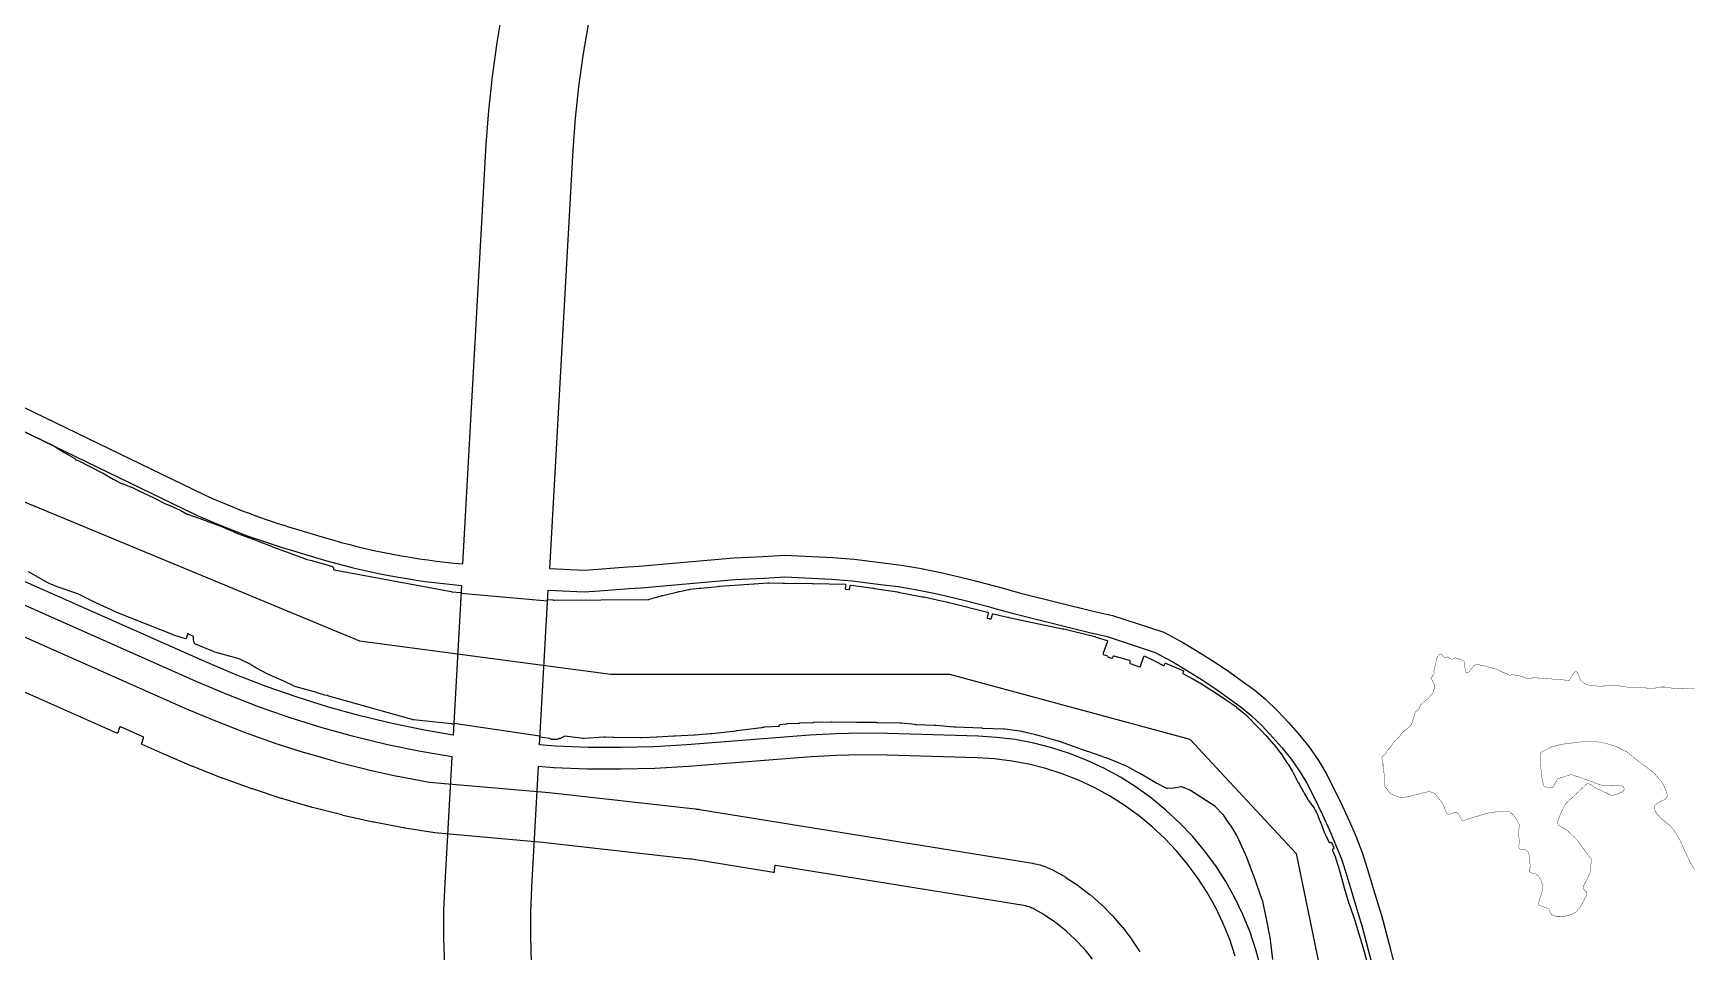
# Model space of a CAD drawing. Header units: millimetres. Extents: x -2018 to 1267, y -2071 to 2585.
# Drawn here: x -477 to 673, y 753 to 1389 of the extents above; entities that cross this region are included whole.
import ezdxf

# ---------------------------------------------------------------- set-up
doc = ezdxf.new("R2010")
doc.units = ezdxf.units.MM
doc.linetypes.add('DASH', pattern=[0.35, 0.25, -0.1])
for name, color, linetype in [('0block', 7, 'Continuous'), ('0lake', 140, 'DASH'), ('0river', 141, 'Continuous'), ('0river_center', 10, 'Continuous'), ('0river_s', 140, 'Continuous')]:
    doc.layers.add(name, color=color, linetype=linetype)

msp = doc.modelspace()

# ---------------------------------------------------------------- linework, layer by layer
at = {"layer": '0block', "color": 7}
msp.add_lwpolyline([(-680.5, 1834.7), (-940.5, 1372.7), (-932.7, 1347.7), (-358.9, 1069.7, 0.034467), (-295.4, 1045.9), (-275.5, 1039.9, 0.050788), (-179.4, 1021.6), (-163.2, 1312.3), (-161.5, 1335.8), (-159, 1359.5), (-155.7, 1383.1), (-151.7, 1406.6), (-149.3, 1418.3), (-224.7, 1592.4)], format="xyb", close=True, dxfattribs=at)
for points in [[(-92.7, 1395.5), (-96.4, 1373.9), (-99.4, 1352.2), (-101.7, 1330.5), (-103.3, 1308.4), (-119.5, 1018.4), (-95.4, 1017.2), (-85.9, 1017.9), (-71.4, 1019.2), (-65.2, 1019.5), (-57.3, 1020.1), (-57.2, 1020.1), (-31.3, 1022.4), (5.5, 1025.6), (8.6, 1025.8), (28.4, 1026.8), (43.6, 1027.6), (76.9, 1026.1), (91.7, 1024.8), (111.7, 1022.3), (124.4, 1020.8), (137, 1018.7), (153.7, 1015.2), (172.1, 1010.7), (188.8, 1006.5), (193.2, 1005.2), (206.8, 1001.4), (258.2, 988.6), (270.7, 985.9), (306.2, 974.2), (319.7, 966.8), (332.7, 959), (340.9, 953.9), (351.6, 946.8), (352, 946.5), (360.4, 940.4), (369.1, 934.2), (376.5, 927.8), (385, 919.8), (392.7, 911.4), (399.3, 904.1), (406.7, 895.1), (413.3, 885.3), (418.4, 876.9), (423.7, 866.4), (429.8, 854.2), (434.8, 843.1), (439.1, 832.8), (443.6, 821.6), (447.2, 809.9), (451.5, 795.9), (456.9, 777.9), (457.8, 774.7), (462.3, 757.9), (466.6, 740.8)], [(-180.3, 1006.7), (-186.1, 902.9), (-206, 906.4), (-228.4, 911), (-250.5, 916.3), (-272.5, 922.4), (-294.3, 929.2), (-315.8, 936.7), (-337.1, 944.9), (-358.2, 953.9), (-936.8, 1210.7)], [(373.3, 741.6), (370, 754.1), (365.9, 766.4), (361, 778.5), (355.4, 790.2), (349.1, 801.5), (342.1, 812.4), (334.4, 822.8), (326.1, 832.8), (317.1, 842.2), (307.6, 851), (297.6, 859.3), (287.1, 866.8), (276.1, 873.8), (264.7, 880), (253, 885.4), (240.9, 890.2), (228.5, 894.2), (216, 897.4), (203.2, 899.8), (190.3, 901.4), (177.5, 902.2), (114.7, 904), (96.8, 904.3), (78.8, 903.8), (60.9, 902.8), (-24.2, 896.3), (-47.1, 894.9), (-69.9, 894.3), (-92.7, 894.4), (-115.5, 895.3), (-126.4, 896.1), (-120.4, 1003.4), (-95.3, 1002.2), (-84.7, 1002.9), (-70.3, 1004.2), (-64.2, 1004.5), (-56.2, 1005.1), (-56, 1005.1), (-30, 1007.4), (6.5, 1010.6), (9.3, 1010.8), (29.2, 1011.8), (43.6, 1012.6), (76, 1011.1), (90.2, 1009.9), (109.9, 1007.4), (122.2, 1006), (134.2, 1003.9), (150.4, 1000.6), (168.5, 996.2), (184.8, 992.1), (189, 990.8), (203, 986.9), (254.7, 974), (266.8, 971.4), (300.2, 960.3), (312.3, 953.8), (324.9, 946.2), (332.8, 941.3), (343, 934.4), (343.2, 934.3), (351.7, 928.2), (359.8, 922.4), (366.5, 916.7), (374.3, 909.3), (381.6, 901.3), (387.9, 894.3), (394.7, 886.1), (400.6, 877.3), (405.3, 869.6), (410.3, 859.7), (416.2, 847.8), (421, 837.1), (425.2, 827.1), (429.4, 816.6), (432.9, 805.5), (437.2, 791.5), (442.5, 773.8), (443.3, 770.9), (447.7, 754.2), (452, 737.4)], [(-128.8, 442.7), (-178, 647.5), (-182.1, 666.1), (-185.6, 685.1), (-188.4, 704.2), (-190.5, 723.4), (-191.9, 742.7), (-192.6, 762), (-192.5, 781.4), (-191.8, 800.4), (-186.9, 887.9), (-208.8, 891.6), (-231.6, 896.3), (-254.3, 901.8), (-276.8, 908), (-299, 915), (-321, 922.6), (-342.8, 931), (-364.2, 940.1), (-497.7, 999.4)], [(355.6, 749.8), (351.8, 761.2), (347.3, 772.4), (342.1, 783.3), (336.2, 793.8), (329.7, 803.9), (322.6, 813.6), (314.9, 822.8), (306.6, 831.5), (297.8, 839.7), (288.5, 847.4), (278.7, 854.4), (268.5, 860.8), (257.9, 866.6), (247, 871.7), (235.8, 876.1), (224.4, 879.7), (212.7, 882.7), (200.9, 884.9), (188.9, 886.4), (176.8, 887.2), (114.4, 889), (96.8, 889.3), (79.4, 888.9), (61.9, 887.8), (-23.2, 881.3), (-46.4, 879.9), (-69.7, 879.3), (-93, 879.4), (-116.3, 880.3), (-127.2, 881.1), (-131.9, 797.6), (-132.5, 780.2), (-132.6, 763.1), (-132, 745.9)]]:
    msp.add_lwpolyline(points, dxfattribs=at)
msp.add_lwpolyline([(-1003.2, 1365.2), (-365.3, 1056.1, 0.034555), (-299.7, 1031.5), (-279.8, 1025.6, 0.05102), (-180.3, 1006.7)], format="xyb", dxfattribs=at)
at = {"layer": '0lake', "const_width": 0.25}
msp.add_lwpolyline([(674, 809.7), (671, 814.3), (670.8, 814.7), (670.6, 815.2), (667.4, 822), (667.2, 822.4), (667, 822.9), (663.5, 830.6), (663.3, 831.1), (663, 831.5), (659.9, 836.6), (659.6, 837.1), (659.3, 837.4), (657, 840.1), (656.6, 840.4), (656.2, 840.7), (653.4, 842.8), (653, 843.1), (652.7, 843.5), (650.3, 845.3), (650, 845.7), (649.6, 846.1), (646.9, 849.7), (646.7, 850.1), (646.5, 850.6), (646.1, 852), (646, 852.5), (646, 853), (646.3, 854), (646.5, 854.4), (646.8, 854.7), (648.4, 856), (648.8, 856.3), (649.3, 856.5), (653.3, 858.4), (653.8, 858.7), (654.1, 859.1), (654.9, 860.3), (655, 860.8), (654.9, 861.3), (654.4, 863.7), (654.2, 864.2), (654, 864.6), (652.4, 868.3), (652.2, 868.8), (651.9, 869.2), (649.1, 872.7), (648.8, 873.1), (648.5, 873.5), (645.9, 876.5), (645.5, 876.9), (645.1, 877.2), (639.6, 881.4), (639.2, 881.7), (638.8, 882), (633.9, 885.6), (633.6, 885.9), (633.2, 886.2), (627, 891.3), (626.6, 891.5), (626.1, 891.8), (623.4, 893.1), (623, 893.3), (619.4, 895.1), (618.9, 895.3), (618.5, 895.4), (612.7, 897.1), (612.2, 897.2), (611.7, 897.3), (606.3, 898.4), (605.8, 898.5), (605.3, 898.5), (598.3, 898.6), (597.8, 898.6), (597.3, 898.5), (593.4, 898), (592.9, 898), (592.4, 897.9), (590.9, 897.7), (590.4, 897.6), (589.9, 897.6), (585.4, 897), (584.9, 896.9), (584.4, 896.9), (582, 896.6), (581.5, 896.5), (581, 896.4), (574.7, 894.7), (574.3, 894.5), (573.8, 894.2), (568.5, 891.5), (568, 891.3), (567.6, 891), (567.3, 890.7), (567, 890.2), (566.9, 889.7), (566.9, 889.2), (566.8, 888.7), (566.8, 888.2), (566.9, 887.2), (566.9, 886.7), (566.9, 886.2), (567.2, 882.7), (567.2, 882.2), (567.6, 877.8), (567.6, 877.3), (567.7, 876.8), (568.1, 873.3), (568.1, 872.8), (568.3, 872.3), (569.1, 868.4), (569.2, 867.9), (570, 867.3), (570.4, 867), (570.9, 866.9), (572.4, 866.6), (572.9, 866.5), (573.4, 866.4), (574.4, 866.4), (574.9, 866.4), (575.3, 866.6), (576, 867.4), (576.4, 867.7), (576.6, 868.2), (577, 869.1), (577.2, 869.5), (577.4, 870), (578.8, 872.1), (579.1, 872.5), (579.4, 872.8), (587.5, 875.4), (588, 875.6), (588.5, 875.6), (602.7, 870.7), (603.1, 870.5), (603.6, 870.3), (604.1, 870.1), (607.3, 868.8), (607.7, 868.6), (608.2, 868.5), (610.7, 868.1), (611.2, 868), (611.7, 868), (614.7, 868.1), (615.2, 868.1), (615.7, 868.1), (619.7, 868.3), (620.2, 868.3), (620.7, 868.2), (623.6, 867.7), (624.1, 867.6), (624.5, 867.3), (625, 865.9), (625.1, 865.4), (624.9, 864.9), (624.7, 864.5), (624.5, 864), (624.1, 863.7), (617.6, 861.1), (617.1, 861), (616.7, 861), (616.2, 861.2), (615.8, 861.4), (615.3, 861.6), (610.8, 863.8), (610.4, 864), (609.9, 864.2), (606.2, 865.7), (605.7, 865.9), (605.3, 866.2), (602.5, 868.2), (602.1, 868.5), (601.6, 868.8), (601.2, 869), (600.7, 869.1), (599.7, 869.2), (599.2, 869.2), (598.8, 868.9), (597.8, 867.8), (597.4, 867.4), (597.1, 867.1), (584.7, 855.5), (584.4, 855.1), (584.1, 854.7), (582, 850.7), (581.8, 850.2), (581.6, 849.8), (579.7, 845.1), (579.6, 844.7), (579.4, 844.2), (579.1, 843.2), (579, 842.8), (578.9, 842.3), (579, 841.8), (579.1, 841.3), (579.4, 840.9), (581.4, 839.4), (581.8, 839.1), (582.2, 838.9), (585.2, 837.1), (585.6, 836.8), (586, 836.5), (589.5, 832.9), (589.9, 832.6), (590.3, 832.3), (591.7, 830.9), (592.1, 830.6), (592.4, 830.2), (602.3, 816.9), (602.4, 816.5), (602.3, 816), (601.6, 808.5), (601.5, 808), (601.4, 807.6), (599.5, 803.5), (599.3, 803), (599.1, 802.6), (596.8, 798.1), (596.7, 797.6), (596.7, 797.1), (596.7, 796.6), (596.9, 796.2), (597.1, 795.8), (597.5, 795.4), (597.9, 795.1), (598.7, 794.5), (599, 794.1), (599.2, 793.6), (599.3, 793.2), (599.2, 792.7), (598.9, 791.7), (598.7, 791.3), (598.5, 790.8), (597.5, 789.1), (597.3, 788.6), (597, 788.2), (594.9, 784.2), (594.7, 783.8), (594.3, 783.4), (592.1, 780.7), (591.8, 780.4), (591.3, 780.1), (589.6, 779.1), (589.2, 778.8), (588.7, 778.7), (585.8, 777.8), (585.4, 777.6), (584.9, 777.6), (581.9, 777.1), (581.4, 777), (580.9, 777.1), (578.4, 777.1), (577.9, 777.2), (577.5, 777.4), (575.1, 778.4), (574.8, 778.7), (574.4, 779), (574.1, 779.4), (573.9, 779.9), (573.8, 780.4), (573.6, 780.8), (573.4, 781.3), (573, 782.2), (572.6, 782.5), (572.2, 782.7), (571.3, 783.1), (570.8, 783.3), (570.3, 783.5), (566.6, 784.9), (566.1, 785.1), (565.9, 785.6), (565.7, 786), (565.7, 786.5), (566.4, 788.9), (566.6, 789.4), (566.7, 789.9), (567.9, 793.2), (568.1, 793.7), (568.1, 794.2), (568.4, 796.1), (568.4, 796.6), (568.4, 797.1), (568.4, 798.6), (568.4, 799.1), (568.3, 799.6), (567.7, 801.5), (567.6, 802), (567.3, 802.5), (565.8, 805), (565.5, 805.5), (565.2, 805.8), (564.3, 806.3), (563.9, 806.6), (563.5, 806.8), (561, 807.4), (560.5, 807.5), (560.1, 807.8), (559.8, 808.2), (559.6, 808.7), (559.6, 809.2), (559.6, 809.7), (559.9, 811.6), (560, 812.1), (560, 812.6), (559.5, 816.6), (559.5, 817.1), (559.4, 817.6), (559, 821.1), (558.9, 821.5), (558.6, 821.9), (557.9, 822.7), (557.5, 823), (557.1, 823.2), (556.6, 823.4), (556.1, 823.5), (553.7, 823.8), (553.2, 823.9), (552.7, 824.1), (552.4, 824.5), (552.2, 824.9), (552, 825.4), (552.1, 825.9), (552.1, 826.4), (552.2, 826.9), (552.3, 827.9), (552.4, 828.4), (552.4, 828.9), (552.4, 829.9), (552.4, 830.4), (552.3, 830.9), (551.8, 833.8), (551.7, 834.3), (551.6, 834.8), (551.7, 835.8), (551.8, 836.3), (551.9, 836.8), (552.2, 838.2), (552.3, 838.7), (552.4, 839.2), (552.3, 840.7), (552.3, 841.2), (552.1, 841.7), (551.7, 842.6), (551.5, 843), (551.2, 843.5), (549, 846.8), (548.7, 847.2), (548.3, 847.5), (546.5, 849.2), (546.1, 849.5), (545.6, 849.7), (544.6, 849.8), (544.1, 849.8), (543.6, 849.8), (541.6, 849.8), (541.1, 849.8), (540.6, 849.8), (537.1, 849.8), (536.6, 849.8), (536.1, 849.7), (531.7, 849.1), (531.2, 849), (530.7, 848.9), (524.9, 847.2), (524.4, 847), (524, 846.9), (516.8, 844.8), (516.3, 844.6), (515.8, 844.4), (514.4, 843.9), (514, 843.7), (513.5, 843.7), (513, 843.8), (512.6, 844), (512.3, 844.4), (512.1, 844.8), (511.9, 845.3), (511.2, 846.6), (511, 847.1), (510.7, 847.5), (509.4, 849), (509, 849.3), (508.6, 849.5), (508.1, 849.5), (507.6, 849.4), (507.1, 849.3), (506.6, 849.1), (504.3, 848.1), (503.9, 847.9), (503.4, 847.9), (502.9, 848.1), (502.6, 848.4), (501.7, 849.6), (501.4, 850.1), (501.3, 850.5), (500.1, 853.8), (499.9, 854.3), (499.7, 854.7), (499, 856.1), (498.7, 856.5), (498.4, 856.9), (496.2, 859.6), (495.9, 860), (494, 862.3), (493.6, 862.6), (493.1, 862.8), (491.3, 863.5), (490.8, 863.6), (490.3, 863.6), (488.8, 863.6), (488.3, 863.5), (487.8, 863.4), (484.9, 862.7), (484.4, 862.6), (483.9, 862.4), (478.6, 861.1), (478.1, 861), (477.6, 860.8), (473.2, 859.8), (472.8, 859.7), (472.3, 859.7), (470.3, 859.9), (469.8, 859.9), (469.3, 860), (468.3, 860.3), (467.8, 860.5), (467.4, 860.6), (465, 861.4), (464.6, 861.6), (464.2, 862), (462.6, 863.2), (462.2, 863.5), (461.9, 863.9), (460.8, 865.6), (460.5, 866), (460.2, 866.3), (459.4, 867), (459, 867.3), (458.9, 867.8), (458.9, 875.3), (458.9, 875.8), (458.8, 876.2), (458.4, 878.2), (458.3, 878.7), (458.3, 879.2), (458.1, 880.7), (458, 881.2), (458, 881.7), (458, 882.7), (458, 883.2), (457.9, 883.7), (457.2, 886.6), (457.3, 887.1), (457.4, 887.6), (457.6, 888), (457.9, 888.4), (459.1, 889.3), (459.4, 889.7), (459.7, 890.1), (460.7, 891.8), (461, 892.2), (461.3, 892.6), (462.4, 893.7), (462.7, 894), (463, 894.4), (465.2, 897.8), (465.5, 898.2), (465.8, 898.5), (467.7, 900.2), (468.1, 900.5), (468.4, 900.9), (469.2, 901.6), (469.5, 902), (469.7, 902.4), (470.2, 903.3), (470.5, 903.7), (470.8, 904), (473, 906.1), (473.4, 906.4), (473.8, 906.7), (475.8, 908.2), (476.2, 908.5), (476.5, 908.9), (477.7, 910.5), (478, 910.9), (478.1, 911.4), (479.6, 916.2), (479.7, 916.7), (479.8, 917.2), (479.9, 917.7), (480.1, 918.1), (480.4, 918.5), (480.6, 919), (480.9, 919.4), (481.3, 919.7), (482.1, 920.3), (482.5, 920.6), (482.8, 921), (483.1, 921.4), (483.3, 921.8), (483.5, 922.3), (483.9, 923.7), (484.2, 924.1), (484.6, 924.4), (486.1, 925.8), (486.5, 926.1), (486.9, 926.4), (489.6, 928.6), (489.9, 929), (490.2, 929.4), (492.4, 932.1), (492.7, 932.5), (492.8, 933), (493.2, 934.5), (493.4, 934.9), (493.6, 935.4), (493.8, 935.9), (493.7, 936.4), (493.6, 936.9), (493.2, 938.8), (493, 939.3), (492.8, 939.7), (492.2, 940.5), (492, 941), (491.8, 941.4), (491.6, 941.9), (491.6, 942.4), (491.7, 942.9), (491.9, 943.3), (492.2, 943.8), (492.5, 944.2), (492.7, 944.6), (492.9, 945.1), (493.2, 945.5), (493.4, 946), (493.3, 947), (493.3, 947.5), (493.4, 948), (494.5, 952.8), (494.6, 953.3), (494.7, 953.8), (495.2, 956.2), (495.4, 956.7), (495.6, 957.2), (496.6, 958.3), (496.9, 958.7), (497.3, 958.9), (497.8, 959), (498.3, 959), (498.8, 958.8), (499.1, 958.4), (499.3, 958), (499.6, 957.6), (499.9, 957.2), (500.2, 956.9), (500.7, 956.8), (501.2, 956.8), (501.7, 956.9), (502.2, 957), (502.7, 957.1), (503.1, 957.1), (503.6, 956.8), (503.9, 956.5), (504.3, 956.2), (505.1, 955.6), (505.6, 955.5), (506, 955.6), (506.5, 955.8), (506.9, 956.1), (507.4, 956.3), (507.8, 956.5), (508.3, 956.5), (508.7, 956.3), (509.2, 956.1), (511.1, 955.6), (511.6, 955.5), (512.1, 955.4), (512.6, 955.2), (513, 955), (513.4, 954.7), (513.8, 954.4), (514.1, 954), (514.8, 949.5), (514.9, 949.1), (515, 948.1), (515.1, 947.6), (515.2, 947.1), (515.4, 946.6), (515.7, 946.4), (516.2, 946.4), (516.7, 946.5), (517.2, 946.5), (517.6, 946.7), (517.9, 947.1), (518.8, 948.3), (519.1, 948.7), (519.4, 949.1), (520, 949.9), (520.3, 950.3), (520.6, 950.7), (520.9, 951.1), (521.3, 951.4), (521.8, 951.5), (522.8, 951.7), (523.3, 951.8), (523.8, 951.7), (524.3, 951.7), (524.8, 951.6), (525.3, 951.5), (528.2, 950.9), (528.7, 950.8), (529.2, 950.6), (532.5, 949.7), (533, 949.6), (533.5, 949.5), (537.8, 948.1), (538.3, 948), (538.7, 947.7), (539.1, 947.4), (539.6, 947.2), (540.9, 946.5), (541.4, 946.3), (541.8, 946.2), (543.7, 945.5), (544.2, 945.3), (544.6, 945.1), (545.4, 944.5), (545.9, 944.3), (546.4, 944.4), (546.8, 944.7), (547.2, 945), (547.7, 945), (548.1, 944.9), (549.1, 944.6), (549.6, 944.5), (550.1, 944.4), (553.5, 943.8), (554, 943.7), (554.5, 943.5), (555.4, 943.2), (555.9, 943), (556.3, 942.7), (556.8, 942.5), (557.3, 942.5), (559.8, 942.5), (560.3, 942.5), (560.8, 942.5), (563.3, 942.6), (563.8, 942.6), (564.3, 942.6), (568.3, 942.4), (568.8, 942.4), (569.3, 942.3), (573.2, 941.9), (573.7, 941.9), (574.2, 941.9), (576.7, 941.7), (577.2, 941.7), (577.7, 941.6), (584.2, 941.1), (584.7, 941.1), (585.2, 941.1), (586.7, 940.9), (587.2, 941.1), (587.5, 941.5), (588.6, 943.7), (588.8, 944.2), (589.1, 944.6), (590.7, 946.5), (591, 946.9), (591.5, 947.1), (592, 947.1), (592.3, 946.8), (593, 945.4), (593.2, 945), (593.4, 944.5), (594.8, 941.3), (595, 940.9), (595.3, 940.5), (595.7, 940.1), (596, 939.8), (596.4, 939.4), (597.7, 938.7), (598.1, 938.4), (598.6, 938.2), (600.5, 937.6), (601, 937.4), (601.4, 937.3), (607.4, 936.9), (607.9, 936.9), (608.4, 936.9), (611.4, 937), (611.9, 937), (612.4, 937), (614.4, 937.3), (614.9, 937.4), (615.4, 937.5), (615.9, 937.6), (616.4, 937.6), (618.4, 937.4), (618.9, 937.4), (619.4, 937.4), (620.4, 937.2), (620.9, 937.2), (621.4, 937.1), (624.3, 936.6), (624.8, 936.6), (625.3, 936.5), (626.8, 936.3), (627.3, 936.2), (627.8, 936.2), (628.8, 936.1), (629.3, 936), (629.8, 936), (632.3, 936), (632.8, 936), (633.3, 936), (635.8, 935.8), (636.3, 935.8), (636.8, 935.8), (639.3, 935.7), (639.8, 935.7), (640.3, 935.6), (643.3, 935.5), (643.8, 935.5), (644.3, 935.5), (645.3, 935.5), (645.8, 935.5), (646.3, 935.5), (646.8, 935.6), (648.2, 935.9), (648.7, 936), (649.2, 936.1), (650.7, 936.2), (651.2, 936.3), (651.7, 936.3), (653.2, 936.3), (653.7, 936.2), (654.2, 936.2), (655.2, 936.1), (655.7, 936), (656.2, 935.9), (657.6, 935.6), (658.1, 935.5), (658.6, 935.4), (661.6, 935.2), (662.1, 935.2), (662.6, 935.1), (663.6, 935.1), (664.1, 935.1), (664.6, 935.1), (666.6, 935.2), (667.1, 935.2), (667.6, 935.2), (669.6, 935.3), (670.1, 935.3), (670.6, 935.4), (673.6, 935.4)], dxfattribs=at)
at = {"layer": '0river'}
for points in [[(-508.7, 1125.6), (-462.8, 1103.4), (-462.4, 1103.1), (-462, 1102.9), (-455.6, 1098.9), (-455.2, 1098.7), (-454.7, 1098.4), (-448.3, 1094.6), (-447.9, 1094.3), (-447.7, 1093.8), (-447.3, 1093.7), (-446.8, 1093.5), (-446.3, 1093.4), (-445.9, 1093.2), (-428.9, 1084.6), (-428.5, 1084.4), (-428, 1084.1), (-421.6, 1080.3), (-421.1, 1080), (-420.7, 1079.8), (-415.8, 1077.4), (-415.3, 1077.2), (-414.8, 1077), (-409.2, 1074.9), (-408.7, 1074.7), (-408.3, 1074.5), (-405.2, 1072.9), (-404.7, 1072.7), (-404.3, 1072.5), (-393.5, 1067.3), (-384.5, 1062.9), (-384, 1062.7), (-383.5, 1062.5), (-375.8, 1059.1), (-375.3, 1058.8), (-374.9, 1058.6), (-370.5, 1056.2), (-370, 1056), (-369.6, 1055.8), (-365.8, 1054.5), (-365.3, 1054.4), (-364.8, 1054.2), (-357.8, 1051.7), (-357.3, 1051.5), (-347.9, 1048.1), (-347.5, 1047.9), (-347, 1047.7), (-336.4, 1043.1), (-336, 1043), (-335.5, 1042.8), (-322.9, 1038), (-322.4, 1037.9), (-321.9, 1037.7), (-312.1, 1033.9), (-311.7, 1033.7), (-311.2, 1033.5), (-299, 1029), (-298.6, 1028.8), (-289.2, 1025.3), (-288.7, 1025.1), (-288.3, 1025), (-284.4, 1023.9), (-283.9, 1023.8), (-283.4, 1023.7), (-270.4, 1020.1), (-269.9, 1019.9), (-269.6, 1019.6), (-269.3, 1019.2), (-269, 1018.8), (-269, 1018.3), (-269, 1017.8), (-268.6, 1017.6), (-187.5, 1002.4), (-187, 1002.3), (-181, 1001.8), (-180.6, 1001.8), (-180.6, 1001.3), (-120.8, 995.9), (-120.7, 996.9), (-117.2, 996.6), (-116.7, 996.5), (-116.2, 996.5), (-51.2, 997), (-50.7, 997), (-50.2, 997.1), (-42, 999.5), (-41.5, 999.6), (-41, 999.7), (-30.4, 1002.3), (-29.9, 1002.4), (-29.4, 1002.5), (-23, 1003.8), (-22.5, 1003.9), (-22, 1004), (-15.6, 1004.8), (-15.1, 1004.8), (-14.6, 1004.9), (-2.6, 1006), (-2.1, 1006.1), (-1.6, 1006.1), (5.3, 1006.6), (5.8, 1006.7), (21.8, 1007.8), (22.3, 1007.8), (31.8, 1008.5), (32.3, 1008.5), (32.8, 1008.5), (42.3, 1008.3), (42.8, 1008.3), (43.3, 1008.3), (62.3, 1008.1), (62.8, 1008.1), (63.3, 1008.1), (85.3, 1007.5), (85.7, 1007.4), (85.9, 1007), (85.5, 1004.5), (85.7, 1004.2), (88, 1003.8), (88.5, 1003.8), (88.9, 1006.3), (89, 1006.8), (89.5, 1006.8), (104.8, 1004.7), (105.3, 1004.7), (105.8, 1004.6), (121.6, 1002.2), (122.1, 1002.1), (138.8, 998.9), (139.3, 998.8), (139.8, 998.7), (156.4, 995), (156.9, 994.9), (157.4, 994.8), (184, 988.1), (184.4, 987.9), (184.5, 987.4), (183.8, 984.5), (183.8, 984.1), (184.3, 983.9), (186.2, 983.4), (186.6, 983.6), (187.4, 986.5), (187.5, 986.9), (188, 986.9), (197.8, 984.7), (198.3, 984.6), (198.7, 984.5), (235.9, 976.7), (236.4, 976.6), (236.9, 976.5), (258.3, 971.2), (258.8, 971.1), (259.2, 970.9), (266.9, 968.5), (267.2, 968.3), (267.1, 967.8), (264.2, 959.8), (264.1, 959.3), (264.1, 958.9), (266.5, 958.2), (266.9, 958), (267.1, 957.6), (267.4, 957.3), (270.2, 956.3), (270.7, 956.5), (270.9, 956.9), (271.2, 957.9), (271.6, 958), (282.2, 954.8), (282.6, 954.6), (282.9, 954.3), (282.7, 953.8), (282.6, 953.3), (282.5, 952.9), (282.8, 952.6), (289.4, 950.2), (289.7, 950.3), (289.9, 950.8), (292.3, 957.4), (292.5, 957.8), (293, 957.7), (299.3, 954.7), (299.7, 954.4), (300.2, 954.2), (306, 951.3), (306.4, 951.3), (306.9, 952.2), (307.1, 952.7), (307.4, 952.9), (319.3, 947.7), (319.8, 947.4), (319.9, 947), (319.4, 946.2), (319.3, 945.7), (319.7, 945.4), (323.6, 943.3), (324.1, 943.1), (324.5, 942.9), (325, 942.6), (330.7, 939.5), (331.1, 939.2), (331.5, 938.9), (339.5, 933.8), (339.9, 933.5), (340.3, 933.3), (348.3, 928), (355.8, 923.1), (356.2, 922.8), (356.6, 922.4), (361.5, 918.2), (361.9, 917.9), (362.3, 917.6), (367.6, 912.3), (367.9, 911.9), (372.8, 906.9), (373.2, 906.6), (373.5, 906.2), (376.7, 903), (377, 902.6), (377.3, 902.2), (382, 897), (382.3, 896.7), (382.6, 896.3), (388.1, 889.1), (388.3, 888.7), (388.6, 888.2), (391.6, 883.6), (391.9, 883.2), (392.2, 882.8), (395.3, 877.7), (395.5, 877.2), (395.8, 876.8), (399.3, 870.2), (399.6, 869.8), (399.8, 869.3), (402.9, 863.6), (403.1, 863.2), (403.4, 862.7), (405.9, 858.4), (406.2, 858), (406.5, 857.6), (410.2, 852.3), (410.5, 851.8), (410.7, 851.4), (412, 849.2), (412.2, 848.8), (412.4, 848.3), (413.8, 844.6), (414, 844.1), (414.2, 843.7), (417.5, 835.3), (417.7, 834.8), (417.9, 834.4), (420.6, 828.5), (421.1, 828.4), (421.5, 828.5), (422, 828.7), (422.4, 828.6), (423.9, 824.9), (423.9, 824.4), (423.6, 824.1), (423.1, 823.9), (423, 823.5), (423.1, 823), (424.8, 818.9), (425, 818.4), (425.1, 817.9), (427.4, 810.8), (427.5, 810.3), (427.7, 809.8), (430.8, 798.2), (430.9, 797.7), (431, 797.2), (434.3, 786.2), (434.5, 785.8), (434.7, 785.3), (438.5, 774.4), (438.7, 774), (438.8, 773.5), (444, 756.3), (444.1, 755.8), (444.3, 755.3), (449.5, 736)], [(381.7, 747.5), (379.8, 762.8), (379.7, 763.3), (379.6, 763.8), (377.3, 775.6), (377.2, 776.1), (377.1, 776.6), (374.7, 787.8), (374.6, 788.3), (374.4, 788.8), (368.8, 804.8), (368.6, 805.3), (368.4, 805.8), (363.2, 819.3), (363, 819.7), (362.8, 820.2), (357, 832.9), (356.8, 833.4), (356.5, 833.8), (352.5, 840.2), (352.3, 840.6), (352, 841), (347.8, 847.2), (347.4, 847.6), (347.1, 848), (342.3, 853), (341.9, 853.4), (341.5, 853.7), (336.5, 857), (336.1, 857.3), (335.7, 857.5), (324.7, 864.5), (324.2, 864.7), (323.8, 864.9), (319.2, 866.9), (318.7, 867), (318.2, 867), (312.8, 866.2), (312.3, 866.1), (308.8, 866), (308.3, 866), (307.8, 866.2), (301.5, 869.3), (301.1, 869.5), (300.7, 869.8), (289.9, 876.1), (289.5, 876.4), (289, 876.6), (281.2, 881), (280.7, 881.2), (280.3, 881.4), (266.9, 886.9), (266.4, 887.1), (265.9, 887.3), (254.1, 891.4), (253.7, 891.6), (253.2, 891.7), (244.7, 894.7), (244.2, 894.9), (243.7, 895), (233.8, 898.5), (233.4, 898.7), (232.9, 898.8), (218.4, 902.8), (217.9, 902.9), (217.5, 903.1), (208.7, 905.2), (208.2, 905.3), (207.7, 905.4), (196.3, 907), (195.8, 907), (195.3, 907), (180.8, 907.6), (180.3, 907.7), (179.8, 907.7), (161.9, 908.5), (161.4, 908.5), (160.9, 908.5), (148.4, 909.5), (147.9, 909.5), (147.4, 909.5), (134.9, 910.1), (134.4, 910.1), (133.9, 910.2), (124.5, 911.3), (124, 911.3), (123.5, 911.3), (108, 911.5), (107.5, 911.5), (107, 911.6), (94, 911.7), (93.5, 911.7), (76.5, 912), (76, 912), (75.5, 911.9), (64, 911.6), (63.5, 911.6), (63, 911.5), (54, 911.2), (53.5, 911.1), (53, 911.1), (45.5, 910.7), (45, 910.7), (44.5, 910.6), (40.1, 910), (39.8, 909.6), (39.8, 909.1), (39.3, 909), (29.8, 908.5), (29.3, 908.4), (28.8, 908.3), (28.3, 908.3), (27.8, 908.2), (27.4, 908.1), (10.5, 905.8), (10, 905.8), (9.5, 905.7), (-6.9, 903.9), (-7.4, 903.9), (-7.9, 903.8), (-18.8, 903), (-19.3, 902.9), (-32.3, 902.3), (-32.8, 902.3), (-33.3, 902.2), (-44.8, 901.5), (-45.3, 901.5), (-55.3, 901), (-55.8, 901), (-56.3, 901), (-74.8, 901.4), (-75.3, 901.4), (-80.8, 901.5), (-81.3, 901.5), (-81.8, 901.5), (-95.3, 900.7), (-95.8, 900.7), (-96.3, 900.7), (-108.7, 902.1), (-109.2, 902), (-111, 901.1), (-111.4, 900.9), (-111.9, 900.7), (-112.4, 900.6), (-112.8, 900.4), (-113.3, 900.3), (-113.8, 900.1), (-114.3, 900), (-114.8, 900), (-115.8, 899.9), (-116.3, 899.8), (-116.8, 899.8), (-117.3, 899.9), (-117.8, 900), (-118.2, 900.1), (-118.7, 900.3), (-119.2, 900.5), (-119.6, 900.7), (-125.6, 901.5), (-126.1, 901.6), (-126, 902.1), (-185.6, 910.9), (-186.2, 910.5), (-186.7, 910.6), (-187.2, 910.7), (-213.6, 913.5), (-214.1, 913.6), (-214.5, 913.7), (-272.3, 930), (-272.8, 930.2), (-273.2, 930.3), (-275.2, 930.7), (-275.7, 930.8), (-276.2, 931), (-280.5, 932.3), (-280.9, 932.5), (-281.4, 932.6), (-295.8, 936.7), (-296.3, 936.8), (-296.8, 937), (-302.6, 939.9), (-303, 940.2), (-303.5, 940.4), (-314, 945), (-314.5, 945.2), (-314.9, 945.4), (-322.4, 949.4), (-322.9, 949.7), (-323.3, 949.9), (-325.4, 951.2), (-325.9, 951.5), (-326.3, 951.8), (-333.4, 955.4), (-333.9, 955.6), (-334.3, 955.8), (-351.2, 960.5), (-351.7, 960.6), (-352.1, 960.8), (-364.6, 966), (-365, 966.3), (-365.3, 966.6), (-365.6, 967.1), (-365.7, 967.5), (-366, 969.5), (-366.1, 970), (-366.1, 970.5), (-366, 971), (-366.1, 971.4), (-366.5, 971.6), (-369.7, 973.1), (-370.2, 973.2), (-370.3, 972.7), (-371.2, 969.8), (-371.6, 969.7), (-379.7, 972.3), (-380.1, 972.5), (-380.6, 972.7), (-419.2, 987.9), (-419.6, 988.1), (-420.1, 988.3), (-433.7, 994.6), (-434.2, 994.8), (-434.6, 995), (-445.3, 1000.5), (-445.8, 1000.7), (-446.2, 1000.9), (-460.4, 1005.8), (-460.9, 1005.9), (-461.4, 1006.1), (-465.5, 1007.9), (-466, 1008.1), (-466.4, 1008.3), (-480.3, 1016.2)]]:
    msp.add_lwpolyline(points, dxfattribs=at)
at = {"layer": '0river_center'}
msp.add_lwpolyline([(-1556.6, 1737.7), (-1375.6, 1526.3), (-1143.3, 1353.1), (-492.1, 1068.3), (-251.1, 968.4), (-77, 945.3), (157.7, 945.3), (324.2, 900.1), (397.9, 820.8), (443.4, 599.8), (468.5, 418.9), (531.2, 220.6), (670.3, 69), (687.4, -4), (571.2, -171.8), (493.7, -316.1), (448.4, -510.1), (463.9, -832.2), (446.3, -1067.5), (343.2, -1386.7), (323.9, -1559.9), (387.6, -1785.3), (396.7, -1931.1), (385.9, -2048.1)], dxfattribs=at)
at = {"layer": '0river_s'}
for points in [[(-521.4, 988), (-372.4, 921.9), (-372, 921.7), (-352, 913.2), (-331.5, 905.2), (-331, 905), (-310.8, 897.8), (-310.3, 897.6), (-289.3, 890.9), (-288.9, 890.8), (-268.2, 884.8), (-267.7, 884.7), (-246.4, 879.3), (-245.9, 879.2), (-224.9, 874.5), (-224.4, 874.4), (-202.8, 870.4), (-119.7, 863.2), (-18.4, 851.8), (-17.9, 851.7), (-17.4, 851.7), (-16.4, 851.5), (-15.9, 851.5), (-15.4, 851.4), (215.1, 814.1), (215.6, 814), (216.1, 813.9), (220.2, 813), (224.5, 811.6), (224.9, 811.4), (229, 809.6), (229.5, 809.3), (238.2, 804.4), (238.6, 804.1), (246.5, 798.9), (246.9, 798.6), (247.3, 798.3), (254.9, 792.5), (255.3, 792.2), (255.7, 791.9), (262.8, 785.6), (263.2, 785.3), (263.5, 785), (270.2, 778.2), (270.6, 777.9), (270.9, 777.5), (277.4, 769.9), (277.8, 769.5), (283.8, 761.5), (284.1, 761.1), (289.5, 752.7)], [(256.8, 747.6), (251.8, 753.9), (251.5, 754.2), (251.1, 754.6), (245.3, 760.8), (245, 761.2), (244.6, 761.5), (238.7, 766.9), (238.4, 767.3), (238, 767.6), (231.3, 772.9), (230.9, 773.2), (230.5, 773.5), (223.9, 777.9), (223.4, 778.2), (223, 778.5), (215.6, 782.7), (215.2, 782.9), (214.7, 783.1), (213.8, 783.5), (213.4, 783.7), (212.9, 783.9), (211.4, 784.2), (211, 784.4), (210.5, 784.5), (37.2, 812.5), (36.7, 812.5), (36.5, 812.2), (36.3, 808.2), (36.2, 807.7), (35.8, 807.7), (-20.9, 816.9), (-21.4, 816.9), (-21.9, 817), (-124.3, 828.5), (-198.9, 835.2), (-219.7, 838.5), (-220.2, 838.6), (-220.7, 838.7), (-240.8, 842.5), (-241.3, 842.6), (-241.8, 842.7), (-262.3, 847.3), (-262.8, 847.4), (-263.2, 847.6), (-283.6, 852.8), (-284.1, 852.9), (-284.5, 853), (-304.2, 858.8), (-304.7, 858.9), (-305.2, 859.1), (-325.2, 865.6), (-325.6, 865.7), (-326.1, 865.9), (-345.9, 873), (-346.3, 873.2), (-346.8, 873.4), (-365.8, 880.9), (-366.3, 881.1), (-366.8, 881.3), (-386, 889.6), (-386.5, 889.8), (-387, 890), (-401.6, 896.5), (-402, 896.8), (-401.8, 897.3), (-400.6, 901.1), (-400.6, 901.5), (-401, 901.8), (-416.6, 908.7), (-417, 908.7), (-417.2, 908.3), (-418.4, 904.5), (-418.8, 904.2), (-419.2, 904.4), (-535.7, 956.1)]]:
    msp.add_lwpolyline(points, dxfattribs=at)

doc.saveas('drawing.dxf')
